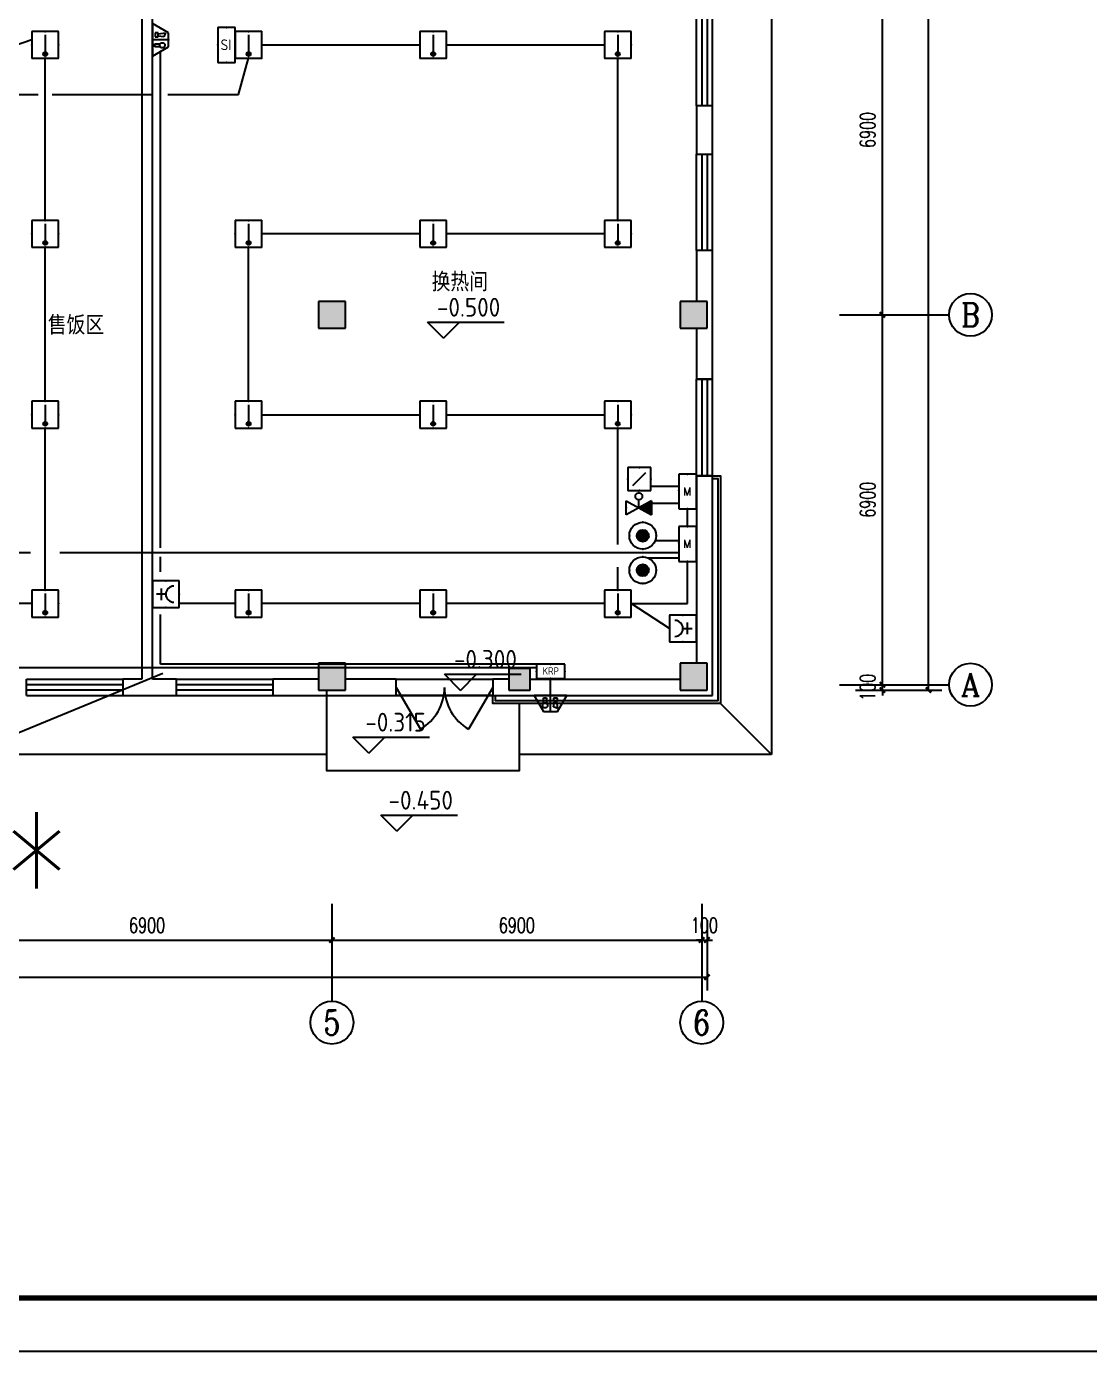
# Model space of a CAD drawing. Extents: x 2350667 to 3185789, y 309667 to 706270.
# Drawn here: x 2491272 to 2511109, y 439114 to 463837 of the extents above; entities that cross this region are included whole.
import ezdxf
from ezdxf.enums import TextEntityAlignment as Align

# ---------------------------------------------------------------- set-up
doc = ezdxf.new("R2010")
doc.units = 0
doc.header["$LTSCALE"] = 1000
for name, color, linetype in [('0-底图', 7, 'Continuous'), ('A-ANNO-DIMS', 3, 'Continuous'), ('A-ANNO-IDEN-LEVL', 3, 'Continuous'), ('A-ANNO-TXT', 7, 'Continuous'), ('AXIS', 3, 'Continuous'), ('AXIS_TEXT', 7, 'Continuous'), ('BTTK', 7, 'Continuous'), ('COLUMN', 255, 'Continuous'), ('D', 7, 'Continuous'), ('E2-楼梯、坡道', 52, 'Continuous'), ('EQUIP-消防', 3, 'Continuous'), ('PUB_DIM', 3, 'Continuous'), ('PUB_HATCH', 8, 'Continuous'), ('PUB_TEXT', 7, 'Continuous'), ('PUB_TITLE', 4, 'Continuous'), ('WALL', 2, 'Continuous'), ('WINDOW', 4, 'Continuous'), ('WIRE-消防', 1, 'Continuous'), ('WIRE-照明', 6, 'Continuous'), ('看线', 30, 'Continuous')]:
    doc.layers.add(name, color=color, linetype=linetype)
doc.styles.add('_TCH_AXIS', font='COMPLEX', dxfattribs={"bigfont": 'GBCBIG'})
doc.styles.add('_TEL_DIM', font='SIMPLEX', dxfattribs={"width": 0.8, "height": 3.5, "bigfont": 'HZTXT'})
doc.styles.add('A_DIM_T3', font='SIMPLEX', dxfattribs={"width": 0.7, "bigfont": 'HZ'})
doc.styles.add('COMPLEX', font='COMPLEX')
doc.styles.add('HZ(TK)', font='geniso.shx', dxfattribs={"width": 0.9, "bigfont": 'hztxt.shx'})
doc.styles.get("Standard").update_dxf_attribs({"font": 'geniso.shx', "bigfont": 'hztxt.shx'})
doc.dimstyles.new('_TCH_ARCH&&100', dxfattribs={"dimtxt": 280, "dimasz": 100, "dimexe": 250, "dimexo": 300, "dimgap": 135, "dimtad": 1, "dimdec": 0, "dimzin": 0, "dimdsep": 46, "dimtxsty": 'A_DIM_T3', "dimblk": 'ARCHTICK', "dimcen": 0.09, "dimclrt": 7, "dimazin": 2, "dimtfac": 1, "dimtdec": 0, "dimtix": 1, "dimtmove": 2, "dimatfit": 3, "dimfxl": 150, "dimtolj": 1, "dimtzin": 0, "dimarcsym": 0})

# ---------------------------------------------------------------- blocks, each defined once
blk = doc.blocks.new('vhtemplate_2020年新竖式图框_A1')
at = {"layer": 'PUB_TITLE', "color": 7}
blk.add_lwpolyline([(0, 594), (841, 594), (841, 0), (0, 0)], close=True, dxfattribs=at)
at = {"layer": 'PUB_TITLE', "const_width": 1}
blk.add_lwpolyline([(25, 10), (831, 10), (831, 584), (25, 584)], close=True, dxfattribs=at)
at = {"layer": 'BTTK', "color": 4, "style": 'HZ(TK)', "width": 0.9}
for tag, p in [('合作单位', (796, 511.5)), ('建设单位', (796, 209.5)), ('工程名称', (796, 176.5)), ('子项名称', (806, 160)), ('图纸名称', (796, 141))]:
    blk.add_attdef(tag, text='', height=3.5, dxfattribs=at).set_placement(p, align=Align.MIDDLE_CENTER)
for tag, p in [('注册证书号', (808.5, 309.01)), ('注册印章号', (808.5, 301.01)), ('设计号', (806, 193)), ('图别', (789.75, 34)), ('图号', (822.25, 34)), ('版本号', (789.75, 26)), ('日期', (822.25, 26))]:
    blk.add_attdef(tag, text='', height=3.5, dxfattribs=at).set_placement(p, align=Align.MIDDLE)
blk = doc.blocks.new('ghjgjh')
at = {"layer": 'WIRE-照明'}
blk.add_line((2337403, -40013), (2341558, -38303), dxfattribs=at)
at = {"layer": 'D', "style": '_TEL_DIM', "width": 0.8}
blk.add_text('*', height=2500, dxfattribs=at).set_placement((2338514, -43395))
blk = doc.blocks.new('$Equip$00002648')
for p, q in [((-0.5, 0.5), (-0.5, -0.5)), ((0.5, 0.5), (-0.5, 0.5)), ((0.5, -0.5), (0.5, 0.5)), ((0, 0.375), (0, -0.412)), ((-0.5, -0.5), (0.5, -0.5))]:
    blk.add_line(p, q)
at = {"const_width": 0.04}
blk.add_lwpolyline([(-0.5, 0.5), (0.5, 0.5), (0.5, -0.5), (-0.5, -0.5), (-0.5, 0.5), (0.5, 0.5)], dxfattribs=at)
blk.add_circle((0, -0.338), 0.075)
for p in [(0, 0.5), (-0.5, 0), (0.5, 0), (0, -0.5)]:
    blk.add_point(p)
for points in [[(-0.065, -0.3), (0.065, -0.3), (-0.075, -0.338), (0.075, -0.338)], [(-0.065, -0.375), (0.065, -0.375), (-0.075, -0.338), (0.075, -0.338)], [(-0.038, -0.273), (0.037, -0.273), (-0.065, -0.3), (0.065, -0.3)], [(-0.038, -0.402), (0.037, -0.402), (-0.065, -0.375), (0.065, -0.375)], [(0, -0.263), (0, -0.263), (-0.038, -0.273), (0.037, -0.273)], [(0, -0.412), (0, -0.412), (-0.038, -0.402), (0.037, -0.402)]]:
    blk.add_solid(points)
at = {"color": 7, "flags": 1}
for tag, height, p in [('A', 0.00002, (0, 0)), ('B', 0.4, (0.762, -0.208))]:
    blk.add_attdef(tag, text='', height=height, dxfattribs=at).set_placement(p, align=Align.MIDDLE_CENTER)
blk = doc.blocks.new('$equip$00002777')
for p, q in [((0.65, 0.65), (-0.65, 0.65)), ((-0.65, 0.65), (-0.65, 0)), ((0.65, 0), (0.65, 0.65)), ((-0.65, 0), (0.65, 0))]:
    blk.add_line(p, q)
at = {"const_width": 0.04}
blk.add_lwpolyline([(-0.65, 0.65), (-0.65, 0), (0.65, 0), (0.65, 0.65), (-0.65, 0.65), (-0.65, 0)], dxfattribs=at)
for p in [(0, 0.65), (-0.65, 0.325), (0, 0), (0.65, 0.325)]:
    blk.add_point(p)
at = {"color": 7}
blk.add_attdef('$TEXT$', text='', height=0.4, dxfattribs=at).set_placement((0.006, 0.343), align=Align.MIDDLE_CENTER)
at = {"color": 7, "flags": 1}
for tag, p in [('A', (0, 0)), ('B', (0.905, 0.246))]:
    blk.add_attdef(tag, text='', height=0.4, dxfattribs=at).set_placement(p, align=Align.MIDDLE_CENTER)
blk = doc.blocks.new('$equip$00002656')
for p, q in [((-0.5, 1), (-0.5, 0)), ((0.5, 1), (-0.5, 1)), ((0.5, 0), (0.5, 1)), ((0, 0.5), (0, 0.15)), ((-0.5, 0), (0.5, 0)), ((-0.219, 0.331), (0.222, 0.331))]:
    blk.add_line(p, q)
at = {"const_width": 0.04}
blk.add_lwpolyline([(-0.5, 1), (0.5, 1), (0.5, 0), (-0.5, 0), (-0.5, 1), (0.5, 1)], dxfattribs=at)
blk.add_arc((0, 0.8), 0.3, 180, 0)
for p in [(0, 1), (-0.5, 0.5), (0.5, 0.5), (0, 0)]:
    blk.add_point(p)
at = {"color": 7, "flags": 1}
for tag, height, p in [('A', 0.00002, (0, 0)), ('B', 0.4, (0.762, 0.292))]:
    blk.add_attdef(tag, text='', height=height, dxfattribs=at).set_placement(p, align=Align.MIDDLE_CENTER)
blk = doc.blocks.new('$equip$00002776')
for p, q in [((0.65, 0.65), (-0.65, 0.65)), ((-0.65, 0.65), (-0.65, 0)), ((0.65, 0), (0.65, 0.65)), ((-0.65, 0), (0.65, 0))]:
    blk.add_line(p, q)
at = {"const_width": 0.04}
blk.add_lwpolyline([(-0.65, 0.65), (-0.65, 0), (0.65, 0), (0.65, 0.65), (-0.65, 0.65), (-0.65, 0)], dxfattribs=at)
for p in [(0, 0.65), (-0.65, 0.325), (0, 0), (0.65, 0.325)]:
    blk.add_point(p)
at = {"color": 7}
blk.add_attdef('$TEXT$', text='', height=0.4, dxfattribs=at).set_placement((0.006, 0.343), align=Align.MIDDLE_CENTER)
at = {"color": 7, "flags": 1}
for tag, p in [('A', (0, 0)), ('B', (0.905, 0.246))]:
    blk.add_attdef(tag, text='', height=0.4, dxfattribs=at).set_placement(p, align=Align.MIDDLE_CENTER)
blk = doc.blocks.new('$equip$00002760')
for p, q in [((0.5, 0.5), (-0.5, 0.5)), ((-0.5, 0.5), (-0.5, -0.5)), ((-0.283, -0.283), (0.283, 0.283)), ((0.5, -0.5), (0.5, 0.5)), ((-0.5, -0.5), (0.5, -0.5))]:
    blk.add_line(p, q)
at = {"const_width": 0.04}
blk.add_lwpolyline([(-0.5, 0.5), (0.5, 0.5), (0.5, -0.5), (-0.5, -0.5), (-0.5, 0.5), (0.5, 0.5)], dxfattribs=at)
for p in [(-0.5, 0), (0, 0.5), (0.5, 0), (0, -0.5)]:
    blk.add_point(p)
blk.add_solid([(0.283, 0.283), (0.075, 0.124), (0.124, 0.075)])
at = {"color": 7, "flags": 1}
for tag, height, p in [('A', 0.00002, (0, 0)), ('B', 0.4, (0.755, -0.254))]:
    blk.add_attdef(tag, text='', height=height, dxfattribs=at).set_placement(p, align=Align.MIDDLE_CENTER)
blk = doc.blocks.new('$equip$00002662')
for p, q in [((-0.55, -0.95), (-0.55, -0.35)), ((-0.55, -0.35), (0.55, -0.95)), ((0.55, -0.35), (-0.55, -0.95)), ((0, -0.65), (0, -0.3)), ((0.55, -0.35), (0.55, -0.95))]:
    blk.add_line(p, q)
blk.add_circle((0, -0.15), 0.15)
for p in [(-0.002, 0), (-0.55, -0.65), (0, -0.65), (0.55, -0.65)]:
    blk.add_point(p)
blk.add_solid([(0, -0.65), (0.55, -0.95), (0.55, -0.35)])
at = {"color": 7, "flags": 1}
for tag, height, p in [('A', 0.00002, (0, 0)), ('B', 0.4, (0.834, -0.65))]:
    blk.add_attdef(tag, text='', height=height, dxfattribs=at).set_placement(p, align=Align.MIDDLE_CENTER)
blk = doc.blocks.new('$equip_U$00000157(WIN7-PC-dian)')
for p, q in [((-0.65, 0.65), (-0.65, 0)), ((0.65, 0.65), (-0.65, 0.65)), ((0.65, 0), (0.65, 0.65)), ((-0.65, 0), (0.65, 0))]:
    blk.add_line(p, q)
for p in [(0.041, 0.65), (-0.65, 0.325), (0.041, 0), (0.65, 0.325)]:
    blk.add_point(p)
at = {"color": 7, "style": '_TEL_DIM'}
blk.add_attdef('$TEXT$', text='', height=0.3, dxfattribs=at).set_placement((0.006, 0.343), align=Align.MIDDLE_CENTER)
at = {"color": 7, "style": '_TEL_DIM', "flags": 1}
for tag in ['A', 'REMARK']:
    blk.add_attdef(tag, text='', height=0.00002, dxfattribs=at).set_placement((0, 0), align=Align.MIDDLE_CENTER)
at = {"layer": 'EQUIP-消防', "color": 7, "style": '_TEL_DIM', "flags": 1}
blk.add_attdef('REMARK', text='', height=0.00002, dxfattribs=at).set_placement((0, 0), align=Align.MIDDLE_CENTER)
blk.add_attdef('REMARK', text='', height=0.00002, dxfattribs=at).set_placement((0, 0), align=Align.MIDDLE_CENTER)
blk = doc.blocks.new('$equip$00003103')
blk.add_hatch(color=256).paths.add_polyline_path([(-0.224, 0, 1), (0.224, 0, 1)])
at = {"const_width": 0.04}
blk.add_lwpolyline([(0, 0.5, -1), (0, -0.5, -1), (0, 0.5, 0.021884)], format="xyb", dxfattribs=at)
for radius in [0.5, 0.224]:
    blk.add_circle((0, 0), radius)
for p in [(0, 0.5), (-0.5, 0), (0.5, 0), (0, -0.5)]:
    blk.add_point(p)
at = {"color": 7, "flags": 1}
for tag, height, p in [('A', 0.00002, (0, 0)), ('B', 0.4, (0.703, -0.203))]:
    blk.add_attdef(tag, text='', height=height, dxfattribs=at).set_placement(p, align=Align.MIDDLE_CENTER)
blk = doc.blocks.new('_ArchTick')
at = {"color": 0, "linetype": 'ByBlock', "const_width": 0.4}
blk.add_lwpolyline([(-0.5, -0.5), (0.5, 0.5)], dxfattribs=at)
blk = doc.blocks.new('*D745')
at = {"layer": 'A-ANNO-DIMS', "color": 0, "lineweight": -2, "transparency": 16777216}
for p, q in [((2165644, -29394), (2165644, -30017)), ((2172544, -29394), (2172544, -30017)), ((2165644, -29767), (2172544, -29767))]:
    blk.add_line(p, q, dxfattribs=at)
at = {"layer": 'Defpoints', "color": 0, "transparency": 16777216}
for p in [(2165644, -29094), (2172544, -29094), (2172544, -29767)]:
    blk.add_point(p, dxfattribs=at)
at = {"layer": 'A-ANNO-DIMS', "color": 0, "lineweight": -2, "transparency": 16777216, "xscale": 100, "yscale": 100, "zscale": 100, "rotation": 180}
blk.add_blockref('_ArchTick', (2165644, -29767), dxfattribs=at)
at = {"layer": 'A-ANNO-DIMS', "color": 0, "lineweight": -2, "transparency": 16777216, "xscale": 100, "yscale": 100, "zscale": 100}
blk.add_blockref('_ArchTick', (2172544, -29767), dxfattribs=at)
at = {"layer": 'A-ANNO-DIMS', "color": 7, "transparency": 16777216, "insert": (2169094, -29492), "char_height": 280, "attachment_point": 5, "style": 'A_DIM_T3'}
blk.add_mtext('\\A1;6900', dxfattribs=at)
blk = doc.blocks.new('*D746')
at = {"layer": 'A-ANNO-DIMS', "color": 0, "lineweight": -2, "transparency": 16777216}
for p, q in [((2172544, -29394), (2172544, -30017)), ((2179444, -29394), (2179444, -30017)), ((2172544, -29767), (2179444, -29767))]:
    blk.add_line(p, q, dxfattribs=at)
at = {"layer": 'Defpoints', "color": 0, "transparency": 16777216}
for p in [(2172544, -29094), (2179444, -29094), (2179444, -29767)]:
    blk.add_point(p, dxfattribs=at)
at = {"layer": 'A-ANNO-DIMS', "color": 0, "lineweight": -2, "transparency": 16777216, "xscale": 100, "yscale": 100, "zscale": 100, "rotation": 180}
blk.add_blockref('_ArchTick', (2172544, -29767), dxfattribs=at)
at = {"layer": 'A-ANNO-DIMS', "color": 0, "lineweight": -2, "transparency": 16777216, "xscale": 100, "yscale": 100, "zscale": 100}
blk.add_blockref('_ArchTick', (2179444, -29767), dxfattribs=at)
at = {"layer": 'A-ANNO-DIMS', "color": 7, "transparency": 16777216, "insert": (2175994, -29492), "char_height": 280, "attachment_point": 5, "style": 'A_DIM_T3'}
blk.add_mtext('\\A1;6900', dxfattribs=at)
blk = doc.blocks.new('*D747')
at = {"layer": 'A-ANNO-DIMS', "color": 0, "lineweight": -2, "transparency": 16777216}
for p, q in [((2179444, -29394), (2179444, -30017)), ((2179544, -29394), (2179544, -30017)), ((2179444, -29767), (2179344, -29767)), ((2179444, -29767), (2179544, -29767)), ((2179544, -29767), (2179644, -29767))]:
    blk.add_line(p, q, dxfattribs=at)
at = {"layer": 'Defpoints', "color": 0, "transparency": 16777216}
for p in [(2179444, -29094), (2179544, -29094), (2179544, -29767)]:
    blk.add_point(p, dxfattribs=at)
at = {"layer": 'A-ANNO-DIMS', "color": 0, "lineweight": -2, "transparency": 16777216, "xscale": 100, "yscale": 100, "zscale": 100}
blk.add_blockref('_ArchTick', (2179444, -29767), dxfattribs=at)
at = {"layer": 'A-ANNO-DIMS', "color": 0, "lineweight": -2, "transparency": 16777216, "xscale": 100, "yscale": 100, "zscale": 100, "rotation": 180}
blk.add_blockref('_ArchTick', (2179544, -29767), dxfattribs=at)
at = {"layer": 'A-ANNO-DIMS', "color": 7, "transparency": 16777216, "insert": (2179494, -29492), "char_height": 280, "attachment_point": 5, "style": 'A_DIM_T3'}
blk.add_mtext('\\A1;100', dxfattribs=at)
blk = doc.blocks.new('*D756')
at = {"layer": 'A-ANNO-DIMS', "color": 0, "lineweight": -2, "transparency": 16777216}
for p, q in [((2182816, -25002), (2182816, -24902)), ((2182316, -25002), (2183066, -25002)), ((2182316, -25102), (2183066, -25102)), ((2182816, -25102), (2182816, -25002)), ((2182816, -25102), (2182816, -25202))]:
    blk.add_line(p, q, dxfattribs=at)
at = {"layer": 'Defpoints', "color": 0, "transparency": 16777216}
for p in [(2182016, -25002), (2182016, -25102), (2182816, -25002)]:
    blk.add_point(p, dxfattribs=at)
at = {"layer": 'A-ANNO-DIMS', "color": 0, "lineweight": -2, "transparency": 16777216, "xscale": 100, "yscale": 100, "zscale": 100}
for p, rotation in [((2182816, -25002), 270), ((2182816, -25102), 90)]:
    blk.add_blockref('_ArchTick', p, dxfattribs=dict(at, rotation=rotation))
at = {"layer": 'A-ANNO-DIMS', "color": 7, "transparency": 16777216, "insert": (2182541, -25052), "char_height": 280, "attachment_point": 5, "rotation": 90, "style": 'A_DIM_T3'}
blk.add_mtext('\\A1;100', dxfattribs=at)
blk = doc.blocks.new('*D757')
at = {"layer": 'A-ANNO-DIMS', "color": 0, "lineweight": -2, "transparency": 16777216}
for p, q in [((2182316, -18102), (2183066, -18102)), ((2182816, -25002), (2182816, -18102)), ((2182316, -25002), (2183066, -25002))]:
    blk.add_line(p, q, dxfattribs=at)
at = {"layer": 'Defpoints', "color": 0, "transparency": 16777216}
for p in [(2182016, -18102), (2182816, -18102), (2182016, -25002)]:
    blk.add_point(p, dxfattribs=at)
at = {"layer": 'A-ANNO-DIMS', "color": 0, "lineweight": -2, "transparency": 16777216, "xscale": 100, "yscale": 100, "zscale": 100}
for p, rotation in [((2182816, -18102), 90), ((2182816, -25002), 270)]:
    blk.add_blockref('_ArchTick', p, dxfattribs=dict(at, rotation=rotation))
at = {"layer": 'A-ANNO-DIMS', "color": 7, "transparency": 16777216, "insert": (2182541, -21552), "char_height": 280, "attachment_point": 5, "rotation": 90, "style": 'A_DIM_T3'}
blk.add_mtext('\\A1;6900', dxfattribs=at)
blk = doc.blocks.new('*D758')
at = {"layer": 'A-ANNO-DIMS', "color": 0, "lineweight": -2, "transparency": 16777216}
for p, q in [((2182316, -11202), (2183066, -11202)), ((2182816, -18102), (2182816, -11202)), ((2182316, -18102), (2183066, -18102))]:
    blk.add_line(p, q, dxfattribs=at)
at = {"layer": 'Defpoints', "color": 0, "transparency": 16777216}
for p in [(2182016, -11202), (2182816, -11202), (2182016, -18102)]:
    blk.add_point(p, dxfattribs=at)
at = {"layer": 'A-ANNO-DIMS', "color": 0, "lineweight": -2, "transparency": 16777216, "xscale": 100, "yscale": 100, "zscale": 100}
for p, rotation in [((2182816, -11202), 90), ((2182816, -18102), 270)]:
    blk.add_blockref('_ArchTick', p, dxfattribs=dict(at, rotation=rotation))
at = {"layer": 'A-ANNO-DIMS', "color": 7, "transparency": 16777216, "insert": (2182541, -14652), "char_height": 280, "attachment_point": 5, "rotation": 90, "style": 'A_DIM_T3'}
blk.add_mtext('\\A1;6900', dxfattribs=at)
blk = doc.blocks.new('*D763')
at = {"layer": 'Defpoints', "color": 0, "transparency": 16777216}
for p in [(2182016, 9898), (2183677, 9898), (2182016, -25102)]:
    blk.add_point(p, dxfattribs=at)
at = {"layer": 'PUB_DIM', "color": 0, "lineweight": -2, "transparency": 16777216}
for p, q in [((2182316, 9898), (2183927, 9898)), ((2183677, -25102), (2183677, 9898)), ((2182316, -25102), (2183927, -25102))]:
    blk.add_line(p, q, dxfattribs=at)
at = {"layer": 'PUB_DIM', "color": 0, "lineweight": -2, "transparency": 16777216, "xscale": 100, "yscale": 100, "zscale": 100}
for p, rotation in [((2183677, 9898), 90), ((2183677, -25102), 270)]:
    blk.add_blockref('_ArchTick', p, dxfattribs=dict(at, rotation=rotation))
at = {"layer": 'PUB_DIM', "color": 7, "transparency": 16777216, "insert": (2183402, -7602), "char_height": 280, "attachment_point": 5, "rotation": 90, "style": 'A_DIM_T3'}
blk.add_mtext('\\A1;35000', dxfattribs=at)
blk = doc.blocks.new('*D764')
at = {"layer": 'Defpoints', "color": 0, "transparency": 16777216}
for p in [(2142744, -29094), (2179544, -29094), (2179544, -30459)]:
    blk.add_point(p, dxfattribs=at)
at = {"layer": 'PUB_DIM', "color": 0, "lineweight": -2, "transparency": 16777216}
for p, q in [((2142744, -29394), (2142744, -30709)), ((2179544, -29394), (2179544, -30709)), ((2142744, -30459), (2179544, -30459))]:
    blk.add_line(p, q, dxfattribs=at)
at = {"layer": 'PUB_DIM', "color": 0, "lineweight": -2, "transparency": 16777216, "xscale": 100, "yscale": 100, "zscale": 100, "rotation": 180}
blk.add_blockref('_ArchTick', (2142744, -30459), dxfattribs=at)
at = {"layer": 'PUB_DIM', "color": 0, "lineweight": -2, "transparency": 16777216, "xscale": 100, "yscale": 100, "zscale": 100}
blk.add_blockref('_ArchTick', (2179544, -30459), dxfattribs=at)
at = {"layer": 'PUB_DIM', "color": 7, "transparency": 16777216, "insert": (2161144, -30184), "char_height": 280, "attachment_point": 5, "style": 'A_DIM_T3'}
blk.add_mtext('\\A1;36800', dxfattribs=at)
blk = doc.blocks.new('$WINLIB2D$00000001')
at = {"color": 0}
for points in [[(-0.5, 0.5), (-0.5, -0.5)], [(-0.5, 0.5), (0.5, 0.5)], [(0.5, -0.5), (0.5, 0.5)], [(0.5, 0.167), (-0.5, 0.167)], [(0.5, -0.167), (-0.5, -0.167)], [(-0.5, -0.5), (0.5, -0.5)]]:
    blk.add_lwpolyline(points, dxfattribs=at)
blk = doc.blocks.new('$DorLib2D$00000231')
at = {"color": 0}
for p, q in [((-0.5, 0), (-0.25, 0.433)), ((0.5, 0), (0.25, 0.433))]:
    blk.add_line(p, q, dxfattribs=at)
for centre, start, end in [((-0.5, 0), 0, 60), ((0.5, 0), 120, 180)]:
    blk.add_arc(centre, 0.5, start, end, dxfattribs=at)
blk = doc.blocks.new('_AXISO')
blk.add_circle((0, 0), 0.5)
at = {"layer": 'AXIS_TEXT', "style": 'COMPLEX', "width": 1.041667}
blk.add_attdef('A', text='', height=0.56, dxfattribs=at).set_placement((-0.25, -0.28), (0.25, -0.28), align=Align.FIT)
blk = doc.blocks.new('$equip$00002679')
for p, q in [((-0.3, 0.699), (-0.703, 0)), ((0.3, 0.699), (-0.3, 0.699)), ((0.3, 0.699), (-0.3, 0.699)), ((0, 0.699), (0, 0)), ((0.703, 0), (0.3, 0.699)), ((-0.703, 0), (0.703, 0)), ((-0.264, 0.249), (-0.304, 0.569)), ((-0.304, 0.569), (-0.128, 0.489)), ((-0.304, 0.249), (-0.304, 0.113)), ((-0.128, 0.249), (-0.304, 0.249)), ((-0.304, 0.113), (-0.128, 0.113)), ((-0.128, 0.489), (-0.168, 0.249)), ((-0.128, 0.113), (-0.128, 0.249)), ((0.174, 0.11), (0.174, 0.338)), ((0.294, 0.11), (0.174, 0.11)), ((0.294, 0.338), (0.294, 0.11))]:
    blk.add_line(p, q)
at = {"const_width": 0.02}
for points in [[(-0.299, 0.699), (0.301, 0.699), (0.703, 0), (-0.702, 0), (-0.299, 0.699), (0.301, 0.699)], [(-0.3, 0.699), (0.3, 0.699), (0.703, 0), (-0.703, 0), (-0.3, 0.699), (0.3, 0.699)]]:
    blk.add_lwpolyline(points, dxfattribs=at)
blk.add_circle((0.234, 0.43), 0.111)
for p in [(0, 0.699), (-0.501, 0.349), (0, 0), (0.502, 0.349)]:
    blk.add_point(p)
at = {"color": 7, "flags": 1}
for tag, height, p in [('A', 0.00002, (0, 0)), ('B', 0.4, (0.961, 0.299))]:
    blk.add_attdef(tag, text='', height=height, dxfattribs=at).set_placement(p, align=Align.MIDDLE_CENTER)
blk = doc.blocks.new('cghch')
at = {"layer": 'PUB_HATCH'}
for points in [[(2172794.1, -18352), (2172794.1, -17852), (2172294.1, -17852), (2172294.1, -18352)], [(2179544.1, -18352), (2179544.1, -17852), (2179044.1, -17852), (2179044.1, -18352)], [(2172794.1, -25102), (2172794.1, -24602), (2172294.1, -24602), (2172294.1, -25102)], [(2176244.1, -25102), (2176244.1, -24702), (2175844.1, -24702), (2175844.1, -25102)], [(2179544.1, -25102), (2179544.1, -24602), (2179044.1, -24602), (2179044.1, -25102)]]:
    blk.add_hatch(color=256, dxfattribs=at).paths.add_polyline_path(points)
for p, q in [((2179794.1, -25352), (2180744.1, -26302)), ((2180744.1, -26302), (2176044.1, -26302))]:
    blk.add_line(p, q)
for points in [[(2180744.1, 2648), (2180744.1, -26302)], [(2179644.1, -21102.4), (2179794.1, -21102.4), (2179794.1, -25352), (2179644.1, -25352), (2175544.4, -25352), (2175544.4, -25202)], [(2179644.1, -21152.4), (2179744.1, -21152.4), (2179744.1, -25302), (2179644.1, -25302), (2175594.4, -25302), (2175594.4, -25202)], [(2172444.1, -26302), (2162444.1, -26302)]]:
    blk.add_lwpolyline(points)
at = {"layer": 'A-ANNO-IDEN-LEVL'}
for p, q in [((2174624.8, -18539.1), (2174324.8, -18239.1)), ((2174324.8, -18239.1), (2175758.8, -18239.1)), ((2174624.8, -18539.1), (2174924.8, -18239.1)), ((2174942.6, -25109), (2174642.6, -24809)), ((2174642.6, -24809), (2176076.5, -24809)), ((2174942.6, -25109), (2175242.6, -24809)), ((2173232.8, -26281.6), (2172932.8, -25981.6)), ((2172932.8, -25981.6), (2174366.8, -25981.6)), ((2173232.8, -26281.6), (2173532.8, -25981.6)), ((2173756.2, -27737.5), (2173456.2, -27437.5)), ((2173456.2, -27437.5), (2174890.1, -27437.5)), ((2173756.2, -27737.5), (2174056.2, -27437.5))]:
    blk.add_line(p, q, dxfattribs=at)
at = {"layer": 'AXIS'}
for p, q in [((2182015.7, -18102), (2184060, -18102)), ((2182015.7, -25002), (2184060, -25002)), ((2172544.1, -29093.7), (2172544.1, -30907.4)), ((2179444.1, -29093.7), (2179444.1, -30907.4))]:
    blk.add_line(p, q, dxfattribs=at)
at = {"layer": 'COLUMN'}
for p, q in [((2172794.1, -17852), (2172294.1, -17852)), ((2172294.1, -17852), (2172294.1, -18352)), ((2172794.1, -18352), (2172794.1, -17852)), ((2179544.1, -17852), (2179044.1, -17852)), ((2179044.1, -17852), (2179044.1, -18352)), ((2179544.1, -18352), (2179544.1, -17852)), ((2172294.1, -18352), (2172794.1, -18352)), ((2179044.1, -18352), (2179544.1, -18352)), ((2172794.1, -24602), (2172294.1, -24602)), ((2172294.1, -24602), (2172294.1, -25102)), ((2172794.1, -25102), (2172794.1, -24602)), ((2176244.1, -24702), (2175844.1, -24702)), ((2175844.1, -24702), (2175844.1, -25102)), ((2176244.1, -25102), (2176244.1, -24702)), ((2179544.1, -24602), (2179044.1, -24602)), ((2179044.1, -24602), (2179044.1, -25102)), ((2179544.1, -25102), (2179544.1, -24602)), ((2172294.1, -25102), (2172794.1, -25102)), ((2175844.1, -25102), (2176244.1, -25102)), ((2179044.1, -25102), (2179544.1, -25102))]:
    blk.add_line(p, q, dxfattribs=at)
at = {"layer": 'E2-楼梯、坡道'}
blk.add_lwpolyline([(2172444.1, -25102), (2172444.1, -26602), (2176044.1, -26602), (2176044.1, -25352)], dxfattribs=at)
at = {"layer": 'WALL'}
for p, q in [((2168994.1, -12358.1), (2168994.1, -24902)), ((2169194.1, -24902), (2169194.1, -12358.1)), ((2179644.1, -14202), (2179344.1, -14202)), ((2179344.1, -14202), (2179344.1, -15102)), ((2179644.1, -15102), (2179644.1, -14202)), ((2179344.1, -15102), (2179644.1, -15102)), ((2179644.1, -16902), (2179344.1, -16902)), ((2179344.1, -16902), (2179344.1, -17852)), ((2179644.1, -18102), (2179644.1, -16902)), ((2179644.1, -19302.4), (2179644.1, -18102)), ((2179344.1, -18352), (2179344.1, -19302.4)), ((2179344.1, -19302.4), (2179644.1, -19302.4)), ((2179644.1, -21102.4), (2179344.1, -21102.4)), ((2179344.1, -21102.4), (2179344.1, -24602)), ((2179644.1, -25202), (2179644.1, -21102.4)), ((2168994.1, -24902), (2168644.1, -24902)), ((2168644.1, -24902), (2168644.1, -25202)), ((2169644.1, -24902), (2169194.1, -24902)), ((2169644.1, -25202), (2169644.1, -24902)), ((2172294.1, -24902), (2171444.1, -24902)), ((2171444.1, -24902), (2171444.1, -25202)), ((2173744.4, -24902), (2172794.1, -24902)), ((2173744.4, -25202), (2173744.4, -24902)), ((2175844.1, -24902), (2175544.4, -24902)), ((2175544.4, -24902), (2175544.4, -25202)), ((2176244.1, -24902), (2179044.1, -24902)), ((2168644.1, -25202), (2169094.1, -25202)), ((2169094.1, -25202), (2169644.1, -25202)), ((2171444.1, -25202), (2172544.1, -25202)), ((2172544.1, -25202), (2173744.4, -25202)), ((2175544.4, -25202), (2176044.1, -25202)), ((2176044.1, -25202), (2179644.1, -25202))]:
    blk.add_line(p, q, dxfattribs=at)
at = {"layer": 'WINDOW'}
blk.add_line((2173744.4, -25202), (2175544.4, -25202), dxfattribs=at)
at = {"layer": '看线'}
blk.add_lwpolyline([(2173744.4, -24902), (2175544.4, -24902), (2175544.4, -25202), (2173744.4, -25202)], close=True, dxfattribs=at)
at = {"layer": 'AXIS'}
ref = blk.add_blockref('_AXISO', (2184460, -18102), dxfattribs=dict(at, xscale=800, yscale=800, zscale=800))
ref.add_attrib('A', 'B', dxfattribs={"layer": 'AXIS_TEXT', "height": 435.3, "style": '_TCH_AXIS'}).set_placement((2184283.9, -18319.6), (2184636.2, -18319.6), align=Align.FIT)
ref = blk.add_blockref('_AXISO', (2184460, -25002), dxfattribs=dict(at, xscale=800, yscale=800, zscale=800))
ref.add_attrib('A', 'A', dxfattribs={"layer": 'AXIS_TEXT', "height": 425.2, "style": '_TCH_AXIS'}).set_placement((2184277.8, -25214.6), (2184642.3, -25214.6), align=Align.FIT)
ref = blk.add_blockref('_AXISO', (2172544.1, -31307.4), dxfattribs=dict(at, xscale=800, yscale=800, zscale=800))
ref.add_attrib('A', '5', dxfattribs={"layer": 'AXIS_TEXT', "height": 465.9, "style": '_TCH_AXIS'}).set_placement((2172388.7, -31540.3), (2172699.4, -31540.3), align=Align.FIT)
ref = blk.add_blockref('_AXISO', (2179444.1, -31307.4), dxfattribs=dict(at, xscale=800, yscale=800, zscale=800))
ref.add_attrib('A', '6', dxfattribs={"layer": 'AXIS_TEXT', "height": 465.9, "style": '_TCH_AXIS'}).set_placement((2179288.7, -31540.3), (2179599.4, -31540.3), align=Align.FIT)
at = {"layer": 'WINDOW', "xscale": 1800, "zscale": 1800, "rotation": 90}
for p, yscale in [((2179494.1, -13302), -300), ((2179494.1, -16002), -300), ((2179494.1, -20202.4), 300)]:
    blk.add_blockref('$WINLIB2D$00000001', p, dxfattribs=dict(at, yscale=yscale))
at = {"layer": 'WINDOW'}
for name, p, xscale, yscale, zscale in [('$WINLIB2D$00000001', (2167744.1, -25052), 1800, -300, 1800), ('$WINLIB2D$00000001', (2170544.1, -25052), 1800, -300, 1800), ('$DorLib2D$00000231', (2174644.4, -25052), -1800, -1800, -1800)]:
    blk.add_blockref(name, p, dxfattribs=dict(at, xscale=xscale, yscale=yscale, zscale=zscale))
at = {"layer": 'A-ANNO-TXT', "color": 7}
for s, p in [('-0.500', (2174503.5, -18134.1)), ('-0.300', (2174821.3, -24704)), ('-0.315', (2173167.3, -25876.6)), ('-0.450', (2173599.9, -27332.5))]:
    blk.add_text(s, height=350, dxfattribs=at).set_placement(p)
at = {"layer": 'PUB_TEXT'}
for s, p in [('换热间', (2174405.3, -17663.5)), ('售饭区', (2167243.3, -18468.9))]:
    blk.add_text(s, height=350, dxfattribs=at).set_placement(p)
at = {"layer": 'A-ANNO-DIMS'}
for p1, p2, distance, picture, middle in [((2182015.7, -18102), (2182015.7, -11202), -800, '*D758', (2182540.7, -14652)), ((2182015.7, -25002), (2182015.7, -18102), -800, '*D757', (2182540.7, -21552)), ((2182015.7, -25102), (2182015.7, -25002), -800, '*D756', (2182540.7, -25052)), ((2165644.1, -29093.7), (2172544.1, -29093.7), -673.6, '*D745', (2169094.1, -29492.2)), ((2172544.1, -29093.7), (2179444.1, -29093.7), -673.6, '*D746', (2175994.1, -29492.2)), ((2179444.1, -29093.7), (2179544.1, -29093.7), -673.6, '*D747', (2179494.1, -29492.2))]:
    dim = blk.add_aligned_dim(p1=p1, p2=p2, distance=distance, dimstyle='_TCH_ARCH&&100', dxfattribs=at)
    dim.commit()
    dim.dimension.update_dxf_attribs({"geometry": picture, "text_midpoint": middle})
at = {"layer": 'PUB_DIM'}
for p1, p2, distance, picture, middle in [((2182015.7, -25102), (2182015.7, 9898), -1661, '*D763', (2183401.7, -7602)), ((2142744.1, -29093.7), (2179544.1, -29093.7), -1365.2, '*D764', (2161144.1, -30183.9))]:
    dim = blk.add_aligned_dim(p1=p1, p2=p2, distance=distance, dimstyle='_TCH_ARCH&&100', dxfattribs=at)
    dim.commit()
    dim.dimension.update_dxf_attribs({"geometry": picture, "text_midpoint": middle})

msp = doc.modelspace()

# ---------------------------------------------------------------- linework, layer by layer
at = {"layer": 'WIRE-消防'}
for p, q in [((2486722, 461983, 4200), (2491372, 463594, 4200)), ((2493773, 454112), (2493773, 463370)), ((2495667, 463493, 4200), (2498611, 463493, 4200)), ((2499111, 463493, 4200), (2502056, 463493, 4200)), ((2491622, 460218, 4200), (2491622, 463243, 4200)), ((2495227, 462569), (2495417, 463243, 4200)), ((2502306, 460218, 4200), (2502306, 463243, 4200)), ((2489454, 462569), (2491490, 462569)), ((2491749, 462569), (2493159, 462569)), ((2492994, 462569), (2493622, 462569)), ((2493909, 462569), (2495227, 462569)), ((2498611, 459968, 4200), (2495667, 459968, 4200)), ((2502056, 459968, 4200), (2499111, 459968, 4200)), ((2491622, 456843, 4200), (2491622, 459718, 4200)), ((2495417, 456843, 4200), (2495417, 459718, 4200)), ((2495667, 456593, 4200), (2498611, 456593, 4200)), ((2499111, 456593, 4200), (2502056, 456593, 4200)), ((2491622, 453318, 4200), (2491622, 456343, 4200)), ((2502306, 454174, 4200), (2502306, 456343, 4200)), ((2502926, 455257), (2503447, 455257)), ((2502936, 454940), (2503447, 454940)), ((2503610, 454507), (2503610, 454835)), ((2503006, 454245), (2503447, 454245)), ((2488606, 454020), (2491350, 454020)), ((2491892, 454020), (2493384, 454020)), ((2493384, 454020), (2503447, 454020)), ((2493773, 453659), (2493773, 453943)), ((2502306, 453318, 4200), (2502306, 453749, 4200)), ((2502872, 453920), (2503447, 453920)), ((2503610, 453068), (2503610, 453857)), ((2491372, 453068, 4200), (2487180, 453068, 4200)), ((2495167, 453068, 4200), (2494122, 453068)), ((2498611, 453068, 4200), (2495667, 453068, 4200)), ((2502056, 453068, 4200), (2499111, 453068, 4200)), ((2503272, 452606), (2502556, 453068, 4200)), ((2502556, 453068, 4200), (2503610, 453068)), ((2493773, 451936), (2493773, 452866)), ((2500790, 451873), (2487904, 451873)), ((2500790, 451936), (2493773, 451936)), ((2501053, 451356), (2501053, 451673))]:
    msp.add_line(p, q, dxfattribs=at)

# ---------------------------------------------------------------- block references
at = {"layer": '0-底图', "xscale": 100, "yscale": 100, "zscale": 100}
msp.add_blockref('vhtemplate_2020年新竖式图框_A1', (2446845, 439114), dxfattribs=at)
at = {"layer": '0-底图'}
for name, p in [('cghch', (324428, 476558)), ('ghjgjh', (152261, 490074))]:
    msp.add_blockref(name, p, dxfattribs=at)
at = {"layer": 'EQUIP-消防'}
for name, p, xscale, yscale, zscale, rotation in [('$equip$00002679', (2493622, 463587), 432.1685246347384, 432.1685246347384, 432.1685246347384, 270), ('$equip$00003103', (2502772, 453691), 500, 500, 500, 90), ('$equip$00002656', (2493622, 453244), 500, 500, 500, 269.9999999999997), ('$equip$00002656', (2503772, 452606), 500, 500, 500, 89.99999999999984), ('$equip$00002679', (2501050, 451356), 432.1685246347384, 432.1685246347384, 432.1685246347384, 180)]:
    msp.add_blockref(name, p, dxfattribs=dict(at, xscale=xscale, yscale=yscale, zscale=zscale, rotation=rotation))
ref = msp.add_blockref('$equip$00002776', (2495167, 463493, 4200), dxfattribs=dict(at, xscale=500, yscale=500, zscale=500, rotation=90))
ref.add_attrib('$TEXT$', 'SI', dxfattribs={"layer": '0', "color": 7, "height": 200}).set_placement((2494995, 463496, 4200), align=Align.MIDDLE_CENTER)
for name, p, xscale, yscale, zscale in [('$Equip$00002648', (2491622, 463493, 4200), 500, 500, 500), ('$Equip$00002648', (2495417, 463493, 4200), 500, 500, 500), ('$Equip$00002648', (2498861, 463493, 4200), 500, 500, 500), ('$Equip$00002648', (2502306, 463493, 4200), 500, 500, 500), ('$Equip$00002648', (2491622, 459968, 4200), 500, 500, 500), ('$Equip$00002648', (2495417, 459968, 4200), 500, 500, 500), ('$Equip$00002648', (2498861, 459968, 4200), 500, 500, 500), ('$Equip$00002648', (2502306, 459968, 4200), 500, 500, 500), ('$Equip$00002648', (2491622, 456593, 4200), 500, 500, 500), ('$Equip$00002648', (2495417, 456593, 4200), 500, 500, 500), ('$Equip$00002648', (2498861, 456593, 4200), 500, 500, 500), ('$Equip$00002648', (2502306, 456593, 4200), 500, 500, 500), ('$equip$00002760', (2502710, 455392), 431.6546762589927, 431.6546762589927, 431.6546762589927), ('$equip$00002662', (2502699, 455135), 431.6546762589927, 431.6546762589927, 431.6546762589927), ('$equip$00003103', (2502772, 454336), 500, 500, 500), ('$Equip$00002648', (2491622, 453068, 4200), 500, 500, 500), ('$Equip$00002648', (2495417, 453068, 4200), 500, 500, 500), ('$Equip$00002648', (2498861, 453068, 4200), 500, 500, 500), ('$Equip$00002648', (2502306, 453068, 4200), 500, 500, 500)]:
    msp.add_blockref(name, p, dxfattribs=dict(at, xscale=xscale, yscale=yscale, zscale=zscale))
ref = msp.add_blockref('$equip_U$00000157(WIN7-PC-dian)', (2503772, 455160), dxfattribs=dict(at, xscale=500, yscale=500, zscale=500, rotation=90))
ref.add_attrib('$TEXT$', 'M', dxfattribs={"layer": '0', "color": 7, "height": 150, "style": '_TEL_DIM'}).set_placement((2503601, 455163), align=Align.MIDDLE_CENTER)
ref = msp.add_blockref('$equip_U$00000157(WIN7-PC-dian)', (2503772, 454181), dxfattribs=dict(at, xscale=500, yscale=500, zscale=500, rotation=90))
ref.add_attrib('$TEXT$', 'M', dxfattribs={"layer": '0', "color": 7, "height": 150, "style": '_TEL_DIM'}).set_placement((2503601, 454185), align=Align.MIDDLE_CENTER)
ref = msp.add_blockref('$equip$00002777', (2501053, 451673), dxfattribs=dict(at, xscale=405, yscale=405, zscale=405))
ref.add_attrib('$TEXT$', 'KRP', dxfattribs={"layer": '0', "color": 7, "height": 137.7}).set_placement((2501056, 451812), align=Align.MIDDLE_CENTER)

doc.saveas('drawing.dxf')
